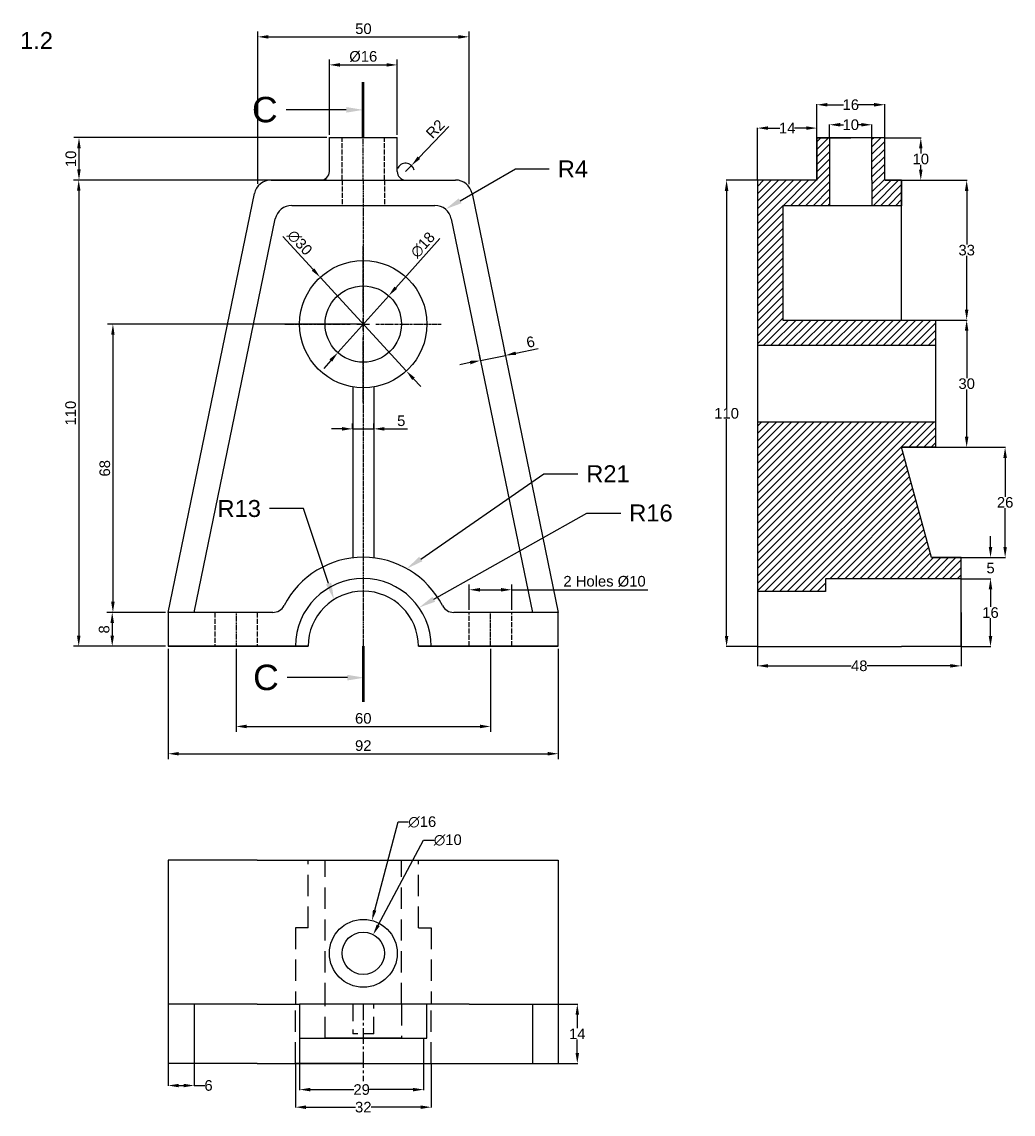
# Model space of a CAD drawing. Header units: inches. Extents: x 40 to 1931, y 42 to 598.
# Drawn here: x 1697.4 to 1931.2, y 41.5 to 299.2 of the extents above; entities that cross this region are included whole.
import ezdxf
from ezdxf import colors
from ezdxf.entities.mleader import LeaderData, LeaderLine
from ezdxf.math import Vec2, Vec3

# ---------------------------------------------------------------- set-up
doc = ezdxf.new("R2010")
doc.units = ezdxf.units.IN
doc.header["$MEASUREMENT"] = 0
for name, pattern in [('ACAD_ISO02W100', [15, 12, -3]), ('CENTER', [2, 1.25, -0.25, 0.25, -0.25]), ('CENTER2', [1.125, 0.75, -0.125, 0.125, -0.125]), ('HIDDENX2', [0.75, 0.5, -0.25])]:
    doc.linetypes.add(name, pattern=pattern)
doc.styles.get("Standard").update_dxf_attribs({"font": 'arial.ttf'})
doc.dimstyles.new('AM_ANSI', dxfattribs={"dimtxt": 2.5, "dimasz": 2.5, "dimexe": 0.1, "dimexo": 0.05, "dimgap": 0.06, "dimtad": 0, "dimtih": 1, "dimtoh": 1, "dimdec": 0, "dimzin": 7, "dimdsep": 46, "dimtxsty": 'Standard', "dimcen": 0, "dimclrd": 3, "dimclre": 3, "dimclrt": 3, "dimadec": 0, "dimazin": 2, "dimtp": 0.1, "dimtm": 0.1, "dimtfac": 0.71, "dimtdec": 0, "dimtofl": 0, "dimtmove": 0, "dimatfit": 3, "dimfxl": 1, "dimtolj": 1, "dimtzin": 7, "dimlwd": -1, "dimlwe": -1, "dimarcsym": 1})
doc.dimstyles.new('AM_ANSI$3', dxfattribs={"dimtxt": 2.5, "dimasz": 2.5, "dimexe": 0.1, "dimexo": 0.05, "dimgap": 0.06, "dimtad": 0, "dimtih": 1, "dimtoh": 1, "dimdec": 0, "dimzin": 7, "dimdsep": 46, "dimtxsty": 'Standard', "dimcen": 0, "dimclrd": 3, "dimclre": 3, "dimclrt": 3, "dimadec": 0, "dimazin": 2, "dimtp": 0.1, "dimtm": 0.1, "dimtfac": 0.71, "dimtdec": 0, "dimtofl": 0, "dimtmove": 0, "dimatfit": 0, "dimfxl": 1, "dimtolj": 1, "dimtzin": 7, "dimlwd": -1, "dimlwe": -1, "dimarcsym": 1})
doc.dimstyles.new('ISO-25', dxfattribs={"dimtxt": 2.5, "dimasz": 2.5, "dimexe": 1.25, "dimexo": 0.625, "dimtad": 1, "dimtxsty": 'Standard', "dimcen": 2.5, "dimadec": 0, "dimazin": 0, "dimtfac": 1, "dimtmove": 0, "dimatfit": 3, "dimfxl": 1, "dimarcsym": 0})

# ---------------------------------------------------------------- blocks, each defined once
blk = doc.blocks.new('*D82')
at = {"color": 3, "linetype": 'ByBlock', "transparency": 16777216}
for p, q in [((1887.92, 271.87), (1887.92, 275.01)), ((1890.42, 274.91), (1891.19, 274.91)), ((1895.42, 274.91), (1894.65, 274.91)), ((1897.92, 271.87), (1897.92, 275.01))]:
    blk.add_line(p, q, dxfattribs=at)
at = {"color": 3, "transparency": 16777216}
for points in [[(1890.42, 275.33), (1890.42, 274.5), (1887.92, 274.91)], [(1895.42, 275.33), (1895.42, 274.5), (1897.92, 274.91)]]:
    blk.add_solid(points, dxfattribs=at)
at = {"layer": 'Defpoints', "color": 0, "transparency": 16777216}
for p in [(1897.92, 274.91), (1887.92, 271.82), (1897.92, 271.82)]:
    blk.add_point(p, dxfattribs=at)
at = {"color": 3, "transparency": 16777216, "insert": (1892.92, 274.91), "char_height": 2.5, "attachment_point": 5}
blk.add_mtext('\\A1;10', dxfattribs=at)
blk = doc.blocks.new('*D83')
at = {"color": 3, "linetype": 'ByBlock', "transparency": 16777216}
for p, q in [((1884.92, 271.87), (1884.92, 279.73)), ((1887.42, 279.63), (1891.19, 279.63)), ((1898.42, 279.63), (1894.65, 279.63)), ((1900.92, 271.87), (1900.92, 279.73))]:
    blk.add_line(p, q, dxfattribs=at)
at = {"color": 3, "transparency": 16777216}
for points in [[(1887.42, 280.05), (1887.42, 279.21), (1884.92, 279.63)], [(1898.42, 280.05), (1898.42, 279.21), (1900.92, 279.63)]]:
    blk.add_solid(points, dxfattribs=at)
at = {"layer": 'Defpoints', "color": 0, "transparency": 16777216}
for p in [(1900.92, 279.63), (1884.92, 271.82), (1900.92, 271.82)]:
    blk.add_point(p, dxfattribs=at)
at = {"color": 3, "transparency": 16777216, "insert": (1892.92, 279.63), "char_height": 2.5, "attachment_point": 5}
blk.add_mtext('\\A1;16', dxfattribs=at)
blk = doc.blocks.new('*D84')
at = {"color": 3, "linetype": 'ByBlock', "transparency": 16777216}
for p, q in [((1870.92, 261.87), (1870.92, 274.22)), ((1873.42, 274.12), (1876.19, 274.12)), ((1882.42, 274.12), (1879.65, 274.12)), ((1884.92, 261.87), (1884.92, 274.22))]:
    blk.add_line(p, q, dxfattribs=at)
at = {"color": 3, "transparency": 16777216}
for points in [[(1873.42, 274.54), (1873.42, 273.71), (1870.92, 274.12)], [(1882.42, 274.54), (1882.42, 273.71), (1884.92, 274.12)]]:
    blk.add_solid(points, dxfattribs=at)
at = {"layer": 'Defpoints', "color": 0, "transparency": 16777216}
for p in [(1884.92, 274.12), (1870.92, 261.82), (1884.92, 261.82)]:
    blk.add_point(p, dxfattribs=at)
at = {"color": 3, "transparency": 16777216, "insert": (1877.92, 274.12), "char_height": 2.5, "attachment_point": 5}
blk.add_mtext('\\A1;14', dxfattribs=at)
blk = doc.blocks.new('*D85')
at = {"color": 3, "linetype": 'ByBlock', "transparency": 16777216}
for p, q in [((1900.97, 271.82), (1909.53, 271.82)), ((1909.43, 269.32), (1909.43, 268.15)), ((1909.43, 264.32), (1909.43, 265.48)), ((1900.97, 261.82), (1909.53, 261.82))]:
    blk.add_line(p, q, dxfattribs=at)
at = {"color": 3, "transparency": 16777216}
for points in [[(1909.01, 269.32), (1909.84, 269.32), (1909.43, 271.82)], [(1909.01, 264.32), (1909.84, 264.32), (1909.43, 261.82)]]:
    blk.add_solid(points, dxfattribs=at)
at = {"layer": 'Defpoints', "color": 0, "transparency": 16777216}
for p in [(1900.92, 271.82), (1900.92, 261.82), (1909.43, 261.82)]:
    blk.add_point(p, dxfattribs=at)
at = {"color": 3, "transparency": 16777216, "insert": (1909.43, 266.82), "char_height": 2.5, "attachment_point": 5}
blk.add_mtext('\\A1;10', dxfattribs=at)
blk = doc.blocks.new('*D86')
at = {"color": 3, "linetype": 'ByBlock', "transparency": 16777216}
for p, q in [((1870.87, 261.82), (1863.53, 261.82)), ((1863.63, 259.32), (1863.63, 208.15)), ((1863.63, 154.32), (1863.63, 205.48)), ((1870.87, 151.82), (1863.53, 151.82))]:
    blk.add_line(p, q, dxfattribs=at)
at = {"color": 3, "transparency": 16777216}
for points in [[(1863.21, 259.32), (1864.05, 259.32), (1863.63, 261.82)], [(1863.21, 154.32), (1864.05, 154.32), (1863.63, 151.82)]]:
    blk.add_solid(points, dxfattribs=at)
at = {"layer": 'Defpoints', "color": 0, "transparency": 16777216}
for p in [(1870.92, 261.82), (1863.63, 151.82), (1870.92, 151.82)]:
    blk.add_point(p, dxfattribs=at)
at = {"color": 3, "transparency": 16777216, "insert": (1863.63, 206.82), "char_height": 2.5, "attachment_point": 5}
blk.add_mtext('\\A1;110', dxfattribs=at)
blk = doc.blocks.new('*D87')
at = {"color": 3, "linetype": 'ByBlock', "transparency": 16777216}
for p, q in [((1904.97, 261.82), (1920.35, 261.82)), ((1920.25, 259.32), (1920.25, 246.65)), ((1920.25, 231.32), (1920.25, 243.98)), ((1904.97, 228.82), (1920.35, 228.82))]:
    blk.add_line(p, q, dxfattribs=at)
at = {"color": 3, "transparency": 16777216}
for points in [[(1919.83, 259.32), (1920.66, 259.32), (1920.25, 261.82)], [(1919.83, 231.32), (1920.66, 231.32), (1920.25, 228.82)]]:
    blk.add_solid(points, dxfattribs=at)
at = {"layer": 'Defpoints', "color": 0, "transparency": 16777216}
for p in [(1904.92, 261.82), (1904.92, 228.82), (1920.25, 228.82)]:
    blk.add_point(p, dxfattribs=at)
at = {"color": 3, "transparency": 16777216, "insert": (1920.25, 245.32), "char_height": 2.5, "attachment_point": 5}
blk.add_mtext('\\A1;33', dxfattribs=at)
blk = doc.blocks.new('*D88')
at = {"color": 3, "linetype": 'ByBlock', "transparency": 16777216}
for p, q in [((1912.97, 228.82), (1920.35, 228.82)), ((1920.25, 226.32), (1920.25, 215.15)), ((1920.25, 201.32), (1920.25, 212.48)), ((1912.97, 198.82), (1920.35, 198.82))]:
    blk.add_line(p, q, dxfattribs=at)
at = {"color": 3, "transparency": 16777216}
for points in [[(1919.83, 226.32), (1920.66, 226.32), (1920.25, 228.82)], [(1919.83, 201.32), (1920.66, 201.32), (1920.25, 198.82)]]:
    blk.add_solid(points, dxfattribs=at)
at = {"layer": 'Defpoints', "color": 0, "transparency": 16777216}
for p in [(1912.92, 228.82), (1912.92, 198.82), (1920.25, 198.82)]:
    blk.add_point(p, dxfattribs=at)
at = {"color": 3, "transparency": 16777216, "insert": (1920.25, 213.82), "char_height": 2.5, "attachment_point": 5}
blk.add_mtext('\\A1;30', dxfattribs=at)
blk = doc.blocks.new('*D89')
at = {"color": 3, "linetype": 'ByBlock', "transparency": 16777216}
for p, q in [((1904.97, 198.82), (1929.42, 198.82)), ((1929.32, 196.32), (1929.32, 187.15)), ((1929.32, 175.32), (1929.32, 184.48)), ((1911.97, 172.82), (1929.42, 172.82))]:
    blk.add_line(p, q, dxfattribs=at)
at = {"color": 3, "transparency": 16777216}
for points in [[(1928.9, 196.32), (1929.73, 196.32), (1929.32, 198.82)], [(1928.9, 175.32), (1929.73, 175.32), (1929.32, 172.82)]]:
    blk.add_solid(points, dxfattribs=at)
at = {"layer": 'Defpoints', "color": 0, "transparency": 16777216}
for p in [(1904.92, 198.82), (1911.92, 172.82), (1929.32, 172.82)]:
    blk.add_point(p, dxfattribs=at)
at = {"color": 3, "transparency": 16777216, "insert": (1929.32, 185.82), "char_height": 2.5, "attachment_point": 5}
blk.add_mtext('\\A1;26', dxfattribs=at)
blk = doc.blocks.new('*D90')
at = {"color": 3, "linetype": 'ByBlock', "transparency": 16777216}
for p, q in [((1870.92, 151.77), (1870.92, 147.16)), ((1918.92, 151.77), (1918.92, 147.16)), ((1873.42, 147.26), (1893.02, 147.26)), ((1916.42, 147.26), (1896.82, 147.26))]:
    blk.add_line(p, q, dxfattribs=at)
at = {"color": 3, "transparency": 16777216}
for points in [[(1873.42, 147.68), (1873.42, 146.85), (1870.92, 147.26)], [(1916.42, 147.68), (1916.42, 146.85), (1918.92, 147.26)]]:
    blk.add_solid(points, dxfattribs=at)
at = {"layer": 'Defpoints', "color": 0, "transparency": 16777216}
for p in [(1870.92, 151.82), (1918.92, 151.82), (1918.92, 147.26)]:
    blk.add_point(p, dxfattribs=at)
at = {"color": 3, "transparency": 16777216, "insert": (1894.92, 147.26), "char_height": 2.5, "attachment_point": 5}
blk.add_mtext('\\A1;48', dxfattribs=at)
blk = doc.blocks.new('*D91')
at = {"color": 3, "linetype": 'ByBlock', "transparency": 16777216}
for p, q in [((1925.88, 175.32), (1925.88, 177.82)), ((1918.97, 172.82), (1925.98, 172.82)), ((1918.97, 167.82), (1925.98, 167.82)), ((1925.88, 165.32), (1925.88, 162.82))]:
    blk.add_line(p, q, dxfattribs=at)
at = {"color": 3, "transparency": 16777216}
for points in [[(1925.46, 175.32), (1926.29, 175.32), (1925.88, 172.82)], [(1925.46, 165.32), (1926.29, 165.32), (1925.88, 167.82)]]:
    blk.add_solid(points, dxfattribs=at)
at = {"layer": 'Defpoints', "color": 0, "transparency": 16777216}
for p in [(1918.92, 172.82), (1918.92, 167.82), (1925.88, 167.82)]:
    blk.add_point(p, dxfattribs=at)
at = {"color": 3, "transparency": 16777216, "insert": (1925.88, 170.32), "char_height": 2.5, "attachment_point": 5}
blk.add_mtext('\\A1;5', dxfattribs=at)
blk = doc.blocks.new('*D92')
at = {"color": 3, "linetype": 'ByBlock', "transparency": 16777216}
for p, q in [((1918.97, 167.82), (1925.97, 167.82)), ((1925.87, 165.32), (1925.87, 161.15)), ((1925.87, 154.32), (1925.87, 158.48)), ((1918.97, 151.82), (1925.97, 151.82))]:
    blk.add_line(p, q, dxfattribs=at)
at = {"color": 3, "transparency": 16777216}
for points in [[(1925.45, 165.32), (1926.29, 165.32), (1925.87, 167.82)], [(1925.45, 154.32), (1926.29, 154.32), (1925.87, 151.82)]]:
    blk.add_solid(points, dxfattribs=at)
at = {"layer": 'Defpoints', "color": 0, "transparency": 16777216}
for p in [(1918.92, 167.82), (1918.92, 151.82), (1925.87, 151.82)]:
    blk.add_point(p, dxfattribs=at)
at = {"color": 3, "transparency": 16777216, "insert": (1925.87, 159.82), "char_height": 2.5, "attachment_point": 5}
blk.add_mtext('\\A1;16', dxfattribs=at)
blk = doc.blocks.new('*D95')
at = {"color": 3, "linetype": 'ByBlock', "transparency": 16777216}
for p, q in [((1731.95, 53.41), (1731.95, 48.16)), ((1738.08, 53.41), (1738.08, 48.16)), ((1734.45, 48.26), (1735.58, 48.26)), ((1738.08, 48.26), (1740.58, 48.26))]:
    blk.add_line(p, q, dxfattribs=at)
at = {"color": 3, "transparency": 16777216}
for points in [[(1734.45, 48.67), (1734.45, 47.84), (1731.95, 48.26)], [(1735.58, 48.67), (1735.58, 47.84), (1738.08, 48.26)]]:
    blk.add_solid(points, dxfattribs=at)
at = {"layer": 'Defpoints', "color": 0, "transparency": 16777216}
for p in [(1731.95, 53.46), (1738.08, 53.46), (1738.08, 48.26)]:
    blk.add_point(p, dxfattribs=at)
at = {"color": 3, "transparency": 16777216, "insert": (1741.46, 48.26), "char_height": 2.5, "attachment_point": 5}
blk.add_mtext('\\A1;6', dxfattribs=at)
blk = doc.blocks.new('*D97')
at = {"color": 3, "linetype": 'ByBlock', "transparency": 16777216}
for p, q in [((1824, 67.46), (1828.52, 67.46)), ((1828.42, 64.96), (1828.42, 61.77)), ((1828.42, 55.96), (1828.42, 59.14)), ((1824, 53.46), (1828.52, 53.46))]:
    blk.add_line(p, q, dxfattribs=at)
at = {"color": 3, "transparency": 16777216}
for points in [[(1828.01, 64.96), (1828.84, 64.96), (1828.42, 67.46)], [(1828.01, 55.96), (1828.84, 55.96), (1828.42, 53.46)]]:
    blk.add_solid(points, dxfattribs=at)
at = {"layer": 'Defpoints', "color": 0, "transparency": 16777216}
for p in [(1823.95, 67.46), (1823.95, 53.46), (1828.42, 53.46)]:
    blk.add_point(p, dxfattribs=at)
at = {"color": 3, "transparency": 16777216, "insert": (1828.42, 60.46), "char_height": 2.5, "attachment_point": 5}
blk.add_mtext('\\A1;14', dxfattribs=at)
blk = doc.blocks.new('*D98')
at = {"color": 3, "linetype": 'ByBlock', "transparency": 16777216}
for p, q in [((1761.95, 53.41), (1761.95, 43.05)), ((1793.95, 53.41), (1793.95, 43.05)), ((1764.45, 43.15), (1776.12, 43.15)), ((1791.45, 43.15), (1779.79, 43.15))]:
    blk.add_line(p, q, dxfattribs=at)
at = {"color": 3, "transparency": 16777216}
for points in [[(1764.45, 43.57), (1764.45, 42.73), (1761.95, 43.15)], [(1791.45, 43.57), (1791.45, 42.73), (1793.95, 43.15)]]:
    blk.add_solid(points, dxfattribs=at)
at = {"layer": 'Defpoints', "color": 0, "transparency": 16777216}
for p in [(1761.95, 53.46), (1793.95, 53.46), (1793.95, 43.15)]:
    blk.add_point(p, dxfattribs=at)
at = {"color": 3, "transparency": 16777216, "insert": (1777.95, 43.15), "char_height": 2.5, "attachment_point": 5}
blk.add_mtext('\\A1;32', dxfattribs=at)
blk = doc.blocks.new('*D99')
at = {"color": 3, "linetype": 'ByBlock', "transparency": 16777216}
for p, q in [((1762.95, 59.41), (1762.95, 47.2)), ((1792.18, 59.41), (1792.18, 47.2)), ((1765.45, 47.3), (1775.69, 47.3)), ((1789.68, 47.3), (1779.44, 47.3))]:
    blk.add_line(p, q, dxfattribs=at)
at = {"color": 3, "transparency": 16777216}
for points in [[(1765.45, 47.71), (1765.45, 46.88), (1762.95, 47.3)], [(1789.68, 47.71), (1789.68, 46.88), (1792.18, 47.3)]]:
    blk.add_solid(points, dxfattribs=at)
at = {"layer": 'Defpoints', "color": 0, "transparency": 16777216}
for p in [(1762.95, 59.46), (1792.18, 59.46), (1792.18, 47.3)]:
    blk.add_point(p, dxfattribs=at)
at = {"color": 3, "transparency": 16777216, "insert": (1777.57, 47.3), "char_height": 2.5, "attachment_point": 5}
blk.add_mtext('\\A1;29', dxfattribs=at)
blk = doc.blocks.new('*U197')
at = {"color": 0, "linetype": 'CENTER2', "transparency": 16777216}
for p, q in [((0, 3), (0, 18.5)), ((-18.5, 0), (-3, 0)), ((3, 0), (18.5, 0)), ((0, -18.5), (0, -3))]:
    blk.add_line(p, q, dxfattribs=at)
at = {"color": 0, "linetype": 'Continuous', "transparency": 16777216}
for p, q in [((-1.5, 0), (1.5, 0)), ((0, -1.5), (0, 1.5))]:
    blk.add_line(p, q, dxfattribs=at)
blk = doc.blocks.new('*D204')
at = {"color": 0, "lineweight": -2, "transparency": 16777216}
for p, q in [((1731.95, 151.25), (1731.95, 125.28)), ((1823.95, 151.25), (1823.95, 125.28)), ((1734.45, 126.53), (1821.45, 126.53))]:
    blk.add_line(p, q, dxfattribs=at)
at = {"color": 0, "transparency": 16777216}
for points in [[(1734.45, 126.95), (1734.45, 126.12), (1731.95, 126.53)], [(1821.45, 126.95), (1821.45, 126.12), (1823.95, 126.53)]]:
    blk.add_solid(points, dxfattribs=at)
at = {"layer": 'Defpoints', "color": 0, "transparency": 16777216}
for p in [(1731.95, 151.87), (1823.95, 151.87), (1823.95, 126.53)]:
    blk.add_point(p, dxfattribs=at)
at = {"color": 0, "transparency": 16777216, "insert": (1777.95, 128.44), "char_height": 2.5, "attachment_point": 5}
blk.add_mtext('92', dxfattribs=at)
blk = doc.blocks.new('*D205')
at = {"color": 0, "lineweight": -2, "transparency": 16777216}
for p, q in [((1747.95, 151.25), (1747.95, 131.72)), ((1807.95, 151.25), (1807.95, 131.72)), ((1750.45, 132.97), (1805.45, 132.97))]:
    blk.add_line(p, q, dxfattribs=at)
at = {"color": 0, "transparency": 16777216}
for points in [[(1750.45, 133.39), (1750.45, 132.55), (1747.95, 132.97)], [(1805.45, 133.39), (1805.45, 132.55), (1807.95, 132.97)]]:
    blk.add_solid(points, dxfattribs=at)
at = {"layer": 'Defpoints', "color": 0, "transparency": 16777216}
for p in [(1747.95, 151.87), (1807.95, 151.87), (1807.95, 132.97)]:
    blk.add_point(p, dxfattribs=at)
at = {"color": 0, "transparency": 16777216, "insert": (1777.95, 134.87), "char_height": 2.5, "attachment_point": 5}
blk.add_mtext('60', dxfattribs=at)
blk = doc.blocks.new('*D206')
at = {"color": 0, "lineweight": -2, "transparency": 16777216}
for p, q in [((1769.33, 271.87), (1709.66, 271.87)), ((1710.91, 269.37), (1710.91, 264.37)), ((1769.33, 261.87), (1709.66, 261.87))]:
    blk.add_line(p, q, dxfattribs=at)
at = {"color": 0, "transparency": 16777216}
for points in [[(1710.49, 269.37), (1711.32, 269.37), (1710.91, 271.87)], [(1710.49, 264.37), (1711.32, 264.37), (1710.91, 261.87)]]:
    blk.add_solid(points, dxfattribs=at)
at = {"layer": 'Defpoints', "color": 0, "transparency": 16777216}
for p in [(1769.95, 271.87), (1710.91, 261.87), (1769.95, 261.87)]:
    blk.add_point(p, dxfattribs=at)
at = {"color": 0, "transparency": 16777216, "insert": (1709, 266.87), "char_height": 2.5, "attachment_point": 5, "rotation": 90}
blk.add_mtext('10', dxfattribs=at)
blk = doc.blocks.new('*D207')
at = {"color": 0, "lineweight": -2, "transparency": 16777216}
for p, q in [((1755.59, 261.87), (1709.6, 261.87)), ((1710.85, 259.37), (1710.85, 154.37)), ((1731.33, 151.87), (1709.6, 151.87))]:
    blk.add_line(p, q, dxfattribs=at)
at = {"color": 0, "transparency": 16777216}
for points in [[(1710.44, 259.37), (1711.27, 259.37), (1710.85, 261.87)], [(1710.44, 154.37), (1711.27, 154.37), (1710.85, 151.87)]]:
    blk.add_solid(points, dxfattribs=at)
at = {"layer": 'Defpoints', "color": 0, "transparency": 16777216}
for p in [(1756.21, 261.87), (1710.85, 151.87), (1731.95, 151.87)]:
    blk.add_point(p, dxfattribs=at)
at = {"color": 0, "transparency": 16777216, "insert": (1708.95, 206.87), "char_height": 2.5, "attachment_point": 5, "rotation": 90}
blk.add_mtext('110', dxfattribs=at)
blk = doc.blocks.new('*D208')
at = {"color": 0, "lineweight": -2, "transparency": 16777216}
for p, q in [((1777.33, 227.87), (1717.66, 227.87)), ((1718.91, 225.37), (1718.91, 162.37)), ((1731.33, 159.87), (1717.66, 159.87))]:
    blk.add_line(p, q, dxfattribs=at)
at = {"color": 0, "transparency": 16777216}
for points in [[(1718.49, 225.37), (1719.32, 225.37), (1718.91, 227.87)], [(1718.49, 162.37), (1719.32, 162.37), (1718.91, 159.87)]]:
    blk.add_solid(points, dxfattribs=at)
at = {"layer": 'Defpoints', "color": 0, "transparency": 16777216}
for p in [(1777.95, 227.87), (1718.91, 159.87), (1731.95, 159.87)]:
    blk.add_point(p, dxfattribs=at)
at = {"color": 0, "transparency": 16777216, "insert": (1717.01, 193.87), "char_height": 2.5, "attachment_point": 5, "rotation": 90}
blk.add_mtext('68', dxfattribs=at)
blk = doc.blocks.new('*D199')
at = {"color": 0, "lineweight": -2, "transparency": 16777216}
for p, q in [((1731.33, 159.87), (1717.5, 159.87)), ((1718.75, 157.37), (1718.75, 154.37)), ((1731.33, 151.87), (1717.5, 151.87))]:
    blk.add_line(p, q, dxfattribs=at)
at = {"color": 0, "transparency": 16777216}
for points in [[(1718.33, 157.37), (1719.17, 157.37), (1718.75, 159.87)], [(1718.33, 154.37), (1719.17, 154.37), (1718.75, 151.87)]]:
    blk.add_solid(points, dxfattribs=at)
at = {"layer": 'Defpoints', "color": 0, "transparency": 16777216}
for p in [(1731.95, 159.87), (1718.75, 151.87), (1731.95, 151.87)]:
    blk.add_point(p, dxfattribs=at)
at = {"color": 0, "transparency": 16777216, "insert": (1716.85, 155.87), "char_height": 2.5, "attachment_point": 5, "rotation": 90}
blk.add_mtext('8', dxfattribs=at)
blk = doc.blocks.new('*D209')
at = {"color": 0, "lineweight": -2, "transparency": 16777216}
for p, q in [((1758.97, 248.53), (1766.11, 240.76)), ((1788.1, 216.83), (1767.8, 238.92)), ((1789.79, 214.99), (1791.49, 213.15))]:
    blk.add_line(p, q, dxfattribs=at)
at = {"color": 0, "transparency": 16777216}
for points in [[(1766.42, 241.04), (1765.8, 240.48), (1767.8, 238.92)], [(1790.1, 215.27), (1789.49, 214.71), (1788.1, 216.83)]]:
    blk.add_solid(points, dxfattribs=at)
at = {"layer": 'Defpoints', "color": 0, "transparency": 16777216}
for p in [(1767.8, 238.92), (1788.1, 216.83)]:
    blk.add_point(p, dxfattribs=at)
at = {"color": 0, "transparency": 16777216, "insert": (1762.97, 247.09), "char_height": 2.5, "attachment_point": 5, "rotation": 312.5849}
blk.add_mtext('∅30', dxfattribs=at)
blk = doc.blocks.new('*D210')
at = {"color": 0, "lineweight": -2, "transparency": 16777216}
for p, q in [((1795.99, 248.07), (1785.61, 236.45)), ((1771.96, 221.16), (1783.95, 234.59)), ((1770.29, 219.3), (1768.63, 217.43))]:
    blk.add_line(p, q, dxfattribs=at)
at = {"color": 0, "transparency": 16777216}
for points in [[(1785.3, 236.73), (1785.92, 236.17), (1783.95, 234.59)], [(1769.98, 219.58), (1770.6, 219.02), (1771.96, 221.16)]]:
    blk.add_solid(points, dxfattribs=at)
at = {"layer": 'Defpoints', "color": 0, "transparency": 16777216}
for p in [(1783.95, 234.59), (1771.96, 221.16)]:
    blk.add_point(p, dxfattribs=at)
at = {"color": 0, "transparency": 16777216, "insert": (1792, 246.56), "char_height": 2.5, "attachment_point": 5, "rotation": 48.2255}
blk.add_mtext('∅18', dxfattribs=at)
blk = doc.blocks.new('*D200')
at = {"color": 0, "lineweight": -2, "transparency": 16777216}
for p, q in [((1753.08, 260.99), (1753.08, 296.9)), ((1802.9, 260.89), (1802.9, 296.9)), ((1755.58, 295.65), (1800.4, 295.65))]:
    blk.add_line(p, q, dxfattribs=at)
at = {"color": 0, "transparency": 16777216}
for points in [[(1755.58, 296.06), (1755.58, 295.23), (1753.08, 295.65)], [(1800.4, 296.06), (1800.4, 295.23), (1802.9, 295.65)]]:
    blk.add_solid(points, dxfattribs=at)
at = {"layer": 'Defpoints', "color": 0, "transparency": 16777216}
for p in [(1802.9, 295.65), (1753.08, 260.36), (1802.9, 260.26)]:
    blk.add_point(p, dxfattribs=at)
at = {"color": 0, "transparency": 16777216, "insert": (1777.99, 297.55), "char_height": 2.5, "attachment_point": 5}
blk.add_mtext('50', dxfattribs=at)
blk = doc.blocks.new('*D211')
at = {"color": 0, "lineweight": -2, "transparency": 16777216}
for p, q in [((1769.95, 272.5), (1769.95, 290.28)), ((1772.45, 289.03), (1783.45, 289.03)), ((1785.95, 272.5), (1785.95, 290.28))]:
    blk.add_line(p, q, dxfattribs=at)
at = {"color": 0, "transparency": 16777216}
for points in [[(1772.45, 289.45), (1772.45, 288.62), (1769.95, 289.03)], [(1783.45, 289.45), (1783.45, 288.62), (1785.95, 289.03)]]:
    blk.add_solid(points, dxfattribs=at)
at = {"layer": 'Defpoints', "color": 0, "transparency": 16777216}
for p in [(1785.95, 289.03), (1769.95, 271.87), (1785.95, 271.87)]:
    blk.add_point(p, dxfattribs=at)
at = {"color": 0, "transparency": 16777216, "insert": (1777.95, 291), "char_height": 2.5, "attachment_point": 5}
blk.add_mtext('%%C16', dxfattribs=at)
blk = doc.blocks.new('*D212')
at = {"color": 0, "lineweight": -2, "transparency": 16777216}
for p, q in [((1798.1, 274.53), (1791.06, 267.13)), ((1787.95, 263.87), (1789.33, 265.32))]:
    blk.add_line(p, q, dxfattribs=at)
blk.add_arc((1787.95, 263.87), 2, 10.5657, 162.0951, dxfattribs=at)
at = {"color": 0, "transparency": 16777216}
blk.add_solid([(1790.76, 267.42), (1791.36, 266.84), (1789.33, 265.32)], dxfattribs=at)
at = {"layer": 'Defpoints', "color": 0, "transparency": 16777216}
for p in [(1787.95, 263.87), (1789.33, 265.32)]:
    blk.add_point(p, dxfattribs=at)
at = {"color": 0, "transparency": 16777216, "insert": (1794.93, 273.92), "char_height": 2.5, "attachment_point": 5, "rotation": 46.3756}
blk.add_mtext('R2', dxfattribs=at)
blk = doc.blocks.new('*D201')
at = {"color": 0, "lineweight": -2, "transparency": 16777216}
for p, q in [((1811.46, 220.57), (1811.22, 221.74)), ((1813.92, 221.02), (1819.21, 222.11)), ((1805.58, 219.36), (1805.34, 220.53)), ((1805.59, 219.3), (1811.47, 220.51)), ((1803.14, 218.8), (1800.69, 218.29))]:
    blk.add_line(p, q, dxfattribs=at)
at = {"color": 0, "transparency": 16777216}
for points in [[(1803.06, 219.21), (1803.23, 218.39), (1805.59, 219.3)], [(1813.83, 221.42), (1814, 220.61), (1811.47, 220.51)]]:
    blk.add_solid(points, dxfattribs=at)
at = {"layer": 'Defpoints', "color": 0, "transparency": 16777216}
for p in [(1811.47, 220.51), (1811.58, 219.96), (1805.71, 218.75)]:
    blk.add_point(p, dxfattribs=at)
at = {"color": 0, "transparency": 16777216, "insert": (1817.4, 223.67), "char_height": 2.5, "attachment_point": 5, "rotation": 11.6336}
blk.add_mtext('6', dxfattribs=at)
blk = doc.blocks.new('*D202')
at = {"color": 0, "lineweight": -2, "transparency": 16777216}
for p, q in [((1775.45, 203.09), (1775.45, 204.42)), ((1780.45, 203.09), (1780.45, 204.42)), ((1772.95, 203.17), (1770.45, 203.17)), ((1775.45, 203.17), (1780.45, 203.17)), ((1782.95, 203.17), (1788.36, 203.17))]:
    blk.add_line(p, q, dxfattribs=at)
at = {"color": 0, "transparency": 16777216}
for points in [[(1772.95, 203.59), (1772.95, 202.76), (1775.45, 203.17)], [(1782.95, 203.59), (1782.95, 202.76), (1780.45, 203.17)]]:
    blk.add_solid(points, dxfattribs=at)
at = {"layer": 'Defpoints', "color": 0, "transparency": 16777216}
for p in [(1775.45, 202.46), (1780.45, 203.17), (1780.45, 202.46)]:
    blk.add_point(p, dxfattribs=at)
at = {"color": 0, "transparency": 16777216, "insert": (1786.91, 205.07), "char_height": 2.5, "attachment_point": 5}
blk.add_mtext('5', dxfattribs=at)
blk = doc.blocks.new('*D203')
at = {"color": 0, "lineweight": -2, "transparency": 16777216}
for p, q in [((1802.95, 160.5), (1802.95, 166.46)), ((1805.45, 165.21), (1810.45, 165.21)), ((1812.95, 160.5), (1812.95, 166.46)), ((1812.95, 165.21), (1845.04, 165.21))]:
    blk.add_line(p, q, dxfattribs=at)
at = {"color": 0, "transparency": 16777216}
for points in [[(1805.45, 165.63), (1805.45, 164.79), (1802.95, 165.21)], [(1810.45, 165.63), (1810.45, 164.79), (1812.95, 165.21)]]:
    blk.add_solid(points, dxfattribs=at)
at = {"layer": 'Defpoints', "color": 0, "transparency": 16777216}
for p in [(1812.95, 165.21), (1802.95, 159.87), (1812.95, 159.87)]:
    blk.add_point(p, dxfattribs=at)
at = {"color": 0, "transparency": 16777216, "insert": (1834.85, 167.18), "char_height": 2.5, "attachment_point": 5}
blk.add_mtext('2 Holes %%C10', dxfattribs=at)
blk = doc.blocks.new('*D221')
at = {"color": 3, "linetype": 'ByBlock', "transparency": 16777216}
for p, q in [((1780.64, 89.61), (1786.15, 110.43)), ((1786.15, 110.43), (1788.65, 110.43))]:
    blk.add_line(p, q, dxfattribs=at)
at = {"color": 3, "transparency": 16777216}
blk.add_solid([(1780.23, 89.71), (1781.04, 89.5), (1780, 87.19)], dxfattribs=at)
at = {"layer": 'Defpoints', "color": 0, "transparency": 16777216}
for p in [(1780, 87.19), (1775.91, 71.72)]:
    blk.add_point(p, dxfattribs=at)
at = {"color": 3, "transparency": 16777216, "insert": (1791.86, 110.43), "char_height": 2.5, "attachment_point": 5}
blk.add_mtext('\\A1;∅16', dxfattribs=at)
blk = doc.blocks.new('*D222')
at = {"color": 3, "linetype": 'ByBlock', "transparency": 16777216}
for p, q in [((1781.48, 86.08), (1792.17, 106.17)), ((1792.17, 106.17), (1794.67, 106.17))]:
    blk.add_line(p, q, dxfattribs=at)
at = {"color": 3, "transparency": 16777216}
blk.add_solid([(1781.11, 86.27), (1781.84, 85.88), (1780.3, 83.87)], dxfattribs=at)
at = {"layer": 'Defpoints', "color": 0, "transparency": 16777216}
for p in [(1780.3, 83.87), (1775.6, 75.04)]:
    blk.add_point(p, dxfattribs=at)
at = {"color": 3, "transparency": 16777216, "insert": (1797.88, 106.17), "char_height": 2.5, "attachment_point": 5}
blk.add_mtext('\\A1;∅10', dxfattribs=at)

msp = doc.modelspace()

# ---------------------------------------------------------------- hatches: boundary and pattern name
h = msp.add_hatch()
h.set_pattern_fill('ANSI31', color=3, scale=10)
h.set_pattern_definition([(45, (1318.8542, 0), (-0.8838835, 0.8838835), [])])
h.paths.add_polyline_path([(1904.9188, 198.81709), (1912.9188, 198.81709), (1912.9188, 204.81709), (1870.9188, 204.81709), (1870.9188, 164.81709), (1886.9188, 164.81709), (1886.9188, 167.81709), (1918.9188, 167.81709), (1918.9188, 172.81709), (1911.9188, 172.81709)])
h.paths.add_polyline_path([(1876.9188, 255.81709), (1887.9188, 255.81709), (1887.9188, 261.81709), (1887.9188, 271.81709), (1884.9188, 271.81709), (1884.9188, 261.81709), (1870.9188, 261.81709), (1870.9188, 222.81709), (1912.9188, 222.81709), (1912.9188, 228.81709), (1876.9188, 228.81709)])
h.paths.add_polyline_path([(1904.9188, 261.81709), (1900.9188, 261.81709), (1900.9188, 271.81709), (1897.9188, 271.81709), (1897.9188, 261.81709), (1897.9188, 255.81709), (1904.9188, 255.81709)], flags=17)

# ---------------------------------------------------------------- linework, layer by layer
at = {"color": 1, "lineweight": 53}
for p, q in [((1777.95266, 271.8747), (1777.95266, 284.96676)), ((1777.95266, 151.8747), (1777.95266, 138.80931))]:
    msp.add_line(p, q, dxfattribs=at)
at = {"color": 4}
for p, q in [((1769.95266, 263.8747), (1769.95266, 271.8747)), ((1769.95266, 271.8747), (1785.95266, 271.8747)), ((1785.95266, 263.8747), (1785.95266, 271.8747)), ((1900.9188, 271.81709), (1884.9188, 271.81709)), ((1884.9188, 271.81709), (1884.9188, 261.81709)), ((1884.9188, 271.81709), (1892.9188, 271.81709)), ((1897.9188, 271.81709), (1887.9188, 271.81709)), ((1887.9188, 271.81709), (1887.9188, 261.81709)), ((1897.9188, 261.81709), (1897.9188, 271.81709)), ((1900.9188, 261.81709), (1900.9188, 271.81709)), ((1756.21303, 261.8747), (1767.95266, 261.8747)), ((1767.95266, 261.8747), (1787.95266, 261.8747)), ((1787.95266, 261.8747), (1799.6923, 261.8747)), ((1887.9188, 261.81709), (1887.9188, 255.81709)), ((1897.9188, 261.81709), (1897.9188, 255.81709)), ((1904.9188, 261.81709), (1900.9188, 261.81709)), ((1904.9188, 261.81709), (1904.9188, 255.81709)), ((1731.95266, 159.8747), (1752.2952, 258.68131)), ((1803.61012, 258.68131), (1823.95266, 159.8747)), ((1761.10358, 255.8747), (1794.80175, 255.8747)), ((1904.9188, 255.81709), (1876.9188, 255.81709)), ((1876.9188, 255.81709), (1876.9188, 228.81709)), ((1738.0785, 159.8747), (1757.18575, 252.68131)), ((1798.71958, 252.68131), (1817.82682, 159.8747)), ((1876.9188, 228.81709), (1912.9188, 228.81709)), ((1912.9188, 228.81709), (1912.9188, 198.81709)), ((1912.9188, 222.81709), (1870.9188, 222.81709)), ((1870.9188, 222.81709), (1870.9188, 204.81709)), ((1775.45266, 213.0845), (1775.45266, 172.72536)), ((1780.45266, 213.0845), (1780.45266, 172.72536)), ((1870.9188, 204.81709), (1912.9188, 204.81709)), ((1912.9188, 198.81709), (1904.9188, 198.81709)), ((1911.9188, 172.81709), (1904.9188, 198.81709)), ((1918.9188, 172.81709), (1911.9188, 172.81709)), ((1918.9188, 151.81709), (1918.9188, 172.81709)), ((1918.9188, 167.81709), (1886.9188, 167.81709)), ((1886.9188, 167.81709), (1886.9188, 164.81709)), ((1918.9188, 151.81709), (1918.9188, 167.81709)), ((1886.9188, 164.81709), (1870.9188, 164.81709)), ((1756.62193, 159.8747), (1731.95266, 159.8747)), ((1731.95266, 159.8747), (1731.95266, 151.8747)), ((1823.95266, 159.8747), (1799.28339, 159.8747)), ((1823.95266, 151.8747), (1823.95266, 159.8747)), ((1764.95266, 151.8747), (1731.95266, 151.8747)), ((1731.95266, 151.8747), (1764.95266, 151.8747)), ((1823.95266, 151.8747), (1790.95266, 151.8747)), ((1790.95266, 151.8747), (1823.95266, 151.8747)), ((1918.9188, 151.81709), (1904.9188, 151.81709)), ((1731.95266, 101.4569), (1731.95266, 53.4569)), ((1752.95266, 101.4569), (1731.95266, 101.4569)), ((1752.95266, 101.4569), (1802.95266, 101.4569)), ((1802.95266, 101.4569), (1823.95266, 101.4569)), ((1823.95266, 101.4569), (1823.95266, 53.4569)), ((1752.95266, 67.4569), (1731.95266, 67.4569)), ((1738.0785, 67.4569), (1738.0785, 53.4569)), ((1752.95266, 67.4569), (1762.95266, 67.4569)), ((1762.95266, 67.4569), (1762.95266, 59.4569)), ((1768.95266, 67.4569), (1762.95266, 67.4569)), ((1777.95266, 67.4569), (1768.95266, 67.4569)), ((1780.45266, 67.4569), (1775.45266, 67.4569)), ((1775.45266, 67.4569), (1775.45266, 67.4569)), ((1802.95266, 67.4569), (1777.95266, 67.4569)), ((1792.95266, 59.4569), (1792.95266, 67.4569)), ((1802.95266, 67.4569), (1823.95266, 67.4569)), ((1817.82682, 67.4569), (1817.82682, 53.4569)), ((1762.95266, 59.4569), (1777.95266, 59.4569)), ((1786.95266, 59.4569), (1768.95266, 59.4569)), ((1777.95266, 59.4569), (1792.95266, 59.4569)), ((1752.95266, 53.4569), (1731.95266, 53.4569)), ((1752.95266, 53.4569), (1802.95266, 53.4569)), ((1764.95266, 53.4569), (1761.95266, 53.4569)), ((1777.95266, 53.4569), (1764.95266, 53.4569)), ((1777.95266, 53.4569), (1790.95266, 53.4569)), ((1790.95266, 53.4569), (1793.95266, 53.4569)), ((1802.95266, 53.4569), (1823.95266, 53.4569))]:
    msp.add_line(p, q, dxfattribs=at)
at = {"color": 4, "linetype": 'ACAD_ISO02W100', "ltscale": 0.1}
for p, q in [((1772.95266, 261.8747), (1772.95266, 271.8747)), ((1782.95266, 261.8747), (1782.95266, 271.8747)), ((1772.95266, 261.8747), (1772.95266, 255.8747)), ((1782.95266, 261.8747), (1782.95266, 255.8747)), ((1742.95266, 159.8747), (1742.95266, 151.8747)), ((1752.95266, 159.8747), (1752.95266, 151.8747)), ((1802.95266, 151.8747), (1802.95266, 159.8747)), ((1812.95266, 151.8747), (1812.95266, 159.8747))]:
    msp.add_line(p, q, dxfattribs=at)
at = {"color": 1, "linetype": 'CENTER', "ltscale": 0.1}
for p, q in [((1777.95266, 261.8747), (1777.95266, 271.8747)), ((1747.95266, 159.8747), (1747.95266, 151.8747)), ((1807.95266, 151.8747), (1807.95266, 159.8747))]:
    msp.add_line(p, q, dxfattribs=at)
at = {"color": 1, "linetype": 'CENTER', "ltscale": 0.25}
for p, q in [((1777.95266, 261.8747), (1777.95266, 242.8747)), ((1777.95266, 212.8747), (1777.95266, 151.8747))]:
    msp.add_line(p, q, dxfattribs=at)
at = {"color": 4, "linetype": 'CENTER', "ltscale": 0.25}
msp.add_line((1777.95266, 242.8747), (1777.95266, 212.8747), dxfattribs=at)
for p, q in [((1912.9188, 228.81709), (1912.9188, 222.81709)), ((1918.9188, 172.81709), (1911.9188, 172.81709)), ((1918.9188, 159.81709), (1918.9188, 151.81709))]:
    msp.add_line(p, q)
at = {"color": 4, "linetype": 'HIDDENX2', "ltscale": 10}
for p, q in [((1764.95266, 85.4569), (1764.95266, 101.4569)), ((1768.95266, 67.4569), (1768.95266, 101.4569)), ((1786.95266, 67.4569), (1786.95266, 101.4569)), ((1790.95266, 85.4569), (1790.95266, 101.4569)), ((1764.95266, 85.4569), (1761.95266, 85.4569)), ((1761.95266, 85.4569), (1761.95266, 67.4569)), ((1790.95266, 85.4569), (1793.95266, 85.4569)), ((1793.95266, 85.4569), (1793.95266, 67.4569)), ((1761.95266, 53.4569), (1761.95266, 67.4569)), ((1768.95266, 59.4569), (1768.95266, 67.4569)), ((1786.95266, 67.4569), (1786.95266, 59.4569)), ((1793.95266, 53.4569), (1793.95266, 67.4569))]:
    msp.add_line(p, q, dxfattribs=at)
at = {"color": 4, "linetype": 'HIDDENX2', "ltscale": 8}
for p, q in [((1775.45266, 67.4569), (1775.45266, 60.4569)), ((1780.45266, 60.4569), (1780.45266, 67.4569))]:
    msp.add_line(p, q, dxfattribs=at)
at = {"color": 4, "linetype": 'CENTER2', "ltscale": 5}
msp.add_line((1777.95266, 67.4569), (1777.95266, 49.31228), dxfattribs=at)
at = {"color": 4, "linetype": 'HIDDENX2', "ltscale": 5, "transparency": 33554687}
msp.add_line((1780.45266, 60.4569), (1775.45266, 60.4569), dxfattribs=at)
at = {"color": 4}
for points in [[(1884.9188, 261.81709), (1870.9188, 261.81709), (1870.9188, 151.81709), (1904.9188, 151.81709)], [(1904.9188, 228.81709), (1904.9188, 261.81709), (1900.9188, 261.81709)]]:
    msp.add_lwpolyline(points, dxfattribs=at)
for centre, radius in [((1777.95266, 227.8747), 15), ((1777.95266, 227.8747), 9), ((1777.95266, 79.4569), 8), ((1777.95266, 79.4569), 5)]:
    msp.add_circle(centre, radius, dxfattribs=at)
for centre, radius, start, end in [((1767.95266, 263.8747), 2, 270, 0), ((1787.95266, 263.8747), 2, 180, 270), ((1756.21303, 257.8747), 4, 90, 168.366366), ((1799.6923, 257.8747), 4, 11.633634, 90), ((1761.10358, 251.8747), 4, 90, 168.366366), ((1794.80175, 251.8747), 4, 11.633634, 90), ((1777.95266, 151.8747), 21, 27.2796127, 152.7203873), ((1777.95266, 151.8747), 16, 0, 180), ((1777.95266, 151.8747), 13, 0, 180), ((1756.62193, 162.8747), 3, 270, 332.7203873), ((1799.28339, 162.8747), 3, 207.2796127, 270)]:
    msp.add_arc(centre, radius, start, end, dxfattribs=at)

# ---------------------------------------------------------------- block references
at = {"color": 1, "linetype": 'CENTER2'}
msp.add_blockref('*U197', (1777.95266, 227.8747), dxfattribs=at)

# ---------------------------------------------------------------- texts
at = {"color": 4}
msp.add_text('1.2', height=4, dxfattribs=at).set_placement((1697.01161, 292.78692))

# ---------------------------------------------------------------- dimensions: what is measured, and where the dimension line sits
at = {"color": 3}
for base, p1, p2, text, picture, middle in [((1802.90056, 295.64615), (1753.08236, 260.36447), (1802.90056, 260.26365), '50', '*D200', (1777.99146, 297.54758)), ((1785.95266, 289.03191), (1769.95266, 271.8747), (1785.95266, 271.8747), '%%C<>', '*D211', (1777.95266, 291.00326))]:
    dim = msp.add_linear_dim(base=base, p1=p1, p2=p2, text=text, dimstyle='ISO-25', dxfattribs=at)
    dim.commit()
    dim.dimension.update_dxf_attribs({"geometry": picture, "text_midpoint": middle})
for base, p1, p2, picture, middle in [((1900.9188, 279.63088), (1884.9188, 271.81709), (1900.9188, 271.81709), '*D83', (1892.9188, 279.63088)), ((1884.9188, 274.12403), (1870.9188, 261.81709), (1884.9188, 261.81709), '*D84', (1877.9188, 274.12403)), ((1897.9188, 274.91289), (1887.9188, 271.81709), (1897.9188, 271.81709), '*D82', (1892.9188, 274.91289)), ((1918.9188, 147.26168), (1870.9188, 151.81709), (1918.9188, 151.81709), '*D90', (1894.9188, 147.26168)), ((1792.18397, 47.29781), (1762.95266, 59.4569), (1792.18397, 59.4569), '*D99', (1777.56832, 47.29781)), ((1738.0785, 48.25503), (1731.95266, 53.4569), (1738.0785, 53.4569), '*D95', (1741.46388, 48.25503)), ((1793.95266, 43.14986), (1761.95266, 53.4569), (1793.95266, 53.4569), '*D98', (1777.95266, 43.14986))]:
    dim = msp.add_linear_dim(base=base, p1=p1, p2=p2, dimstyle='AM_ANSI')
    dim.commit()
    dim.dimension.update_dxf_attribs({"geometry": picture, "text_midpoint": middle})
dim = msp.add_radius_dim(center=(1787.95266, 263.8747), mpoint=(1789.33252, 265.32246), dimstyle='ISO-25', dxfattribs=at)
dim.commit()
dim.dimension.update_dxf_attribs({"geometry": '*D212', "text_midpoint": (1796.29083, 272.62317), "dimtype": 164})
for base, p1, p2, picture, middle in [((1710.9058, 261.8747), (1769.95266, 271.8747), (1769.95266, 261.8747), '*D206', (1709.00437, 266.8747)), ((1710.85369, 151.8747), (1756.21303, 261.8747), (1731.95266, 151.8747), '*D207', (1708.95226, 206.8747)), ((1718.90654, 159.8747), (1777.95266, 227.8747), (1731.95266, 159.8747), '*D208', (1717.00511, 193.8747)), ((1718.74844, 151.8747), (1731.95266, 159.8747), (1731.95266, 151.8747), '*D199', (1716.84701, 155.8747))]:
    dim = msp.add_linear_dim(base=base, p1=p1, p2=p2, angle=90, dimstyle='ISO-25', dxfattribs=at)
    dim.commit()
    dim.dimension.update_dxf_attribs({"geometry": picture, "text_midpoint": middle})
for base, p1, p2, picture, middle in [((1909.42507, 261.81709), (1900.9188, 271.81709), (1900.9188, 261.81709), '*D85', (1909.42507, 266.81709)), ((1863.63149, 151.81709), (1870.9188, 261.81709), (1870.9188, 151.81709), '*D86', (1863.63149, 206.81709)), ((1920.24586, 228.81709), (1904.9188, 261.81709), (1904.9188, 228.81709), '*D87', (1920.24586, 245.31709)), ((1920.24586, 198.81709), (1912.9188, 228.81709), (1912.9188, 198.81709), '*D88', (1920.24586, 213.81709)), ((1929.31667, 172.81709), (1904.9188, 198.81709), (1911.9188, 172.81709), '*D89', (1929.31667, 185.81709)), ((1925.87528, 167.81709), (1918.9188, 172.81709), (1918.9188, 167.81709), '*D91', (1925.87528, 170.31709)), ((1925.87105, 151.81709), (1918.9188, 167.81709), (1918.9188, 151.81709), '*D92', (1925.87105, 159.81709)), ((1828.4231, 53.4569), (1823.95266, 67.4569), (1823.95266, 53.4569), '*D97', (1828.4231, 60.4569))]:
    dim = msp.add_linear_dim(base=base, p1=p1, p2=p2, angle=90, dimstyle='AM_ANSI')
    dim.commit()
    dim.dimension.update_dxf_attribs({"geometry": picture, "text_midpoint": middle})
for p1, p2, picture, middle in [((1788.1029, 216.83058), (1767.80242, 238.91883), '*D209', (1761.5176, 245.75713)), ((1771.95686, 221.16275), (1783.94846, 234.58666), '*D210', (1793.4742, 245.25018))]:
    dim = msp.add_diameter_dim_2p(p1=p1, p2=p2, dimstyle='ISO-25', dxfattribs=at)
    dim.commit()
    dim.dimension.update_dxf_attribs({"geometry": picture, "text_midpoint": middle, "dimtype": 163})
dim = msp.add_linear_dim(base=(1811.46855, 220.5118), p1=(1805.70556, 218.74939), p2=(1811.5823, 219.95931), angle=11.633634, dimstyle='ISO-25', dxfattribs=at)
dim.commit()
dim.dimension.update_dxf_attribs({"geometry": '*D201', "text_midpoint": (1817.78642, 221.81254), "dimtype": 161})
dim = msp.add_linear_dim(base=(1780.45266, 203.17379), p1=(1775.45266, 202.46413), p2=(1780.45266, 202.46413), dimstyle='ISO-25')
dim.commit()
dim.dimension.update_dxf_attribs({"geometry": '*D202', "text_midpoint": (1786.90645, 203.17379), "dimtype": 160})
dim = msp.add_linear_dim(base=(1812.95266, 165.21112), p1=(1802.95266, 159.8747), p2=(1812.95266, 159.8747), text='2 Holes %%C10', dimstyle='ISO-25', dxfattribs=at)
dim.commit()
dim.dimension.update_dxf_attribs({"geometry": '*D203', "text_midpoint": (1834.84665, 165.21112), "dimtype": 160})
for base, p1, p2, picture, middle in [((1823.95266, 126.53376), (1731.95266, 151.8747), (1823.95266, 151.8747), '*D204', (1777.95266, 126.53376)), ((1807.95266, 132.9704), (1747.95266, 151.8747), (1807.95266, 151.8747), '*D205', (1777.95266, 132.9704))]:
    dim = msp.add_linear_dim(base=base, p1=p1, p2=p2, dimstyle='ISO-25', dxfattribs=at)
    dim.commit()
    dim.dimension.update_dxf_attribs({"geometry": picture, "text_midpoint": middle, "dimtype": 160})
at = {"color": 1}
for p1, p2, picture, middle in [((1775.90704, 71.72286), (1779.99828, 87.19094), '*D221', (1791.8553, 110.43256)), ((1775.60345, 75.04315), (1780.30187, 83.87065), '*D222', (1797.87701, 106.17005))]:
    dim = msp.add_diameter_dim_2p(p1=p1, p2=p2, dimstyle='AM_ANSI$3', dxfattribs=at)
    dim.commit()
    dim.dimension.update_dxf_attribs({"geometry": picture, "text_midpoint": middle, "dimtype": 163})

# ---------------------------------------------------------------- leaders
at = {"color": 6}
ml = msp.add_multileader_mtext('Standard', dxfattribs=at)
ml.set_content('C', color=6)
ml.set_leader_properties()
ml.build(insert=Vec2(0, 0))
ctx = ml.context
ctx.base_point, ctx.char_height, ctx.plane_origin = Vec3(1750.45677, 278.43956), 6, Vec3(1777.95266, 278.42073)
ctx.text_align_type = 2
notes = []
notes.append((ctx, [(0, (1, 1, 0), (1767.761, 278.43956), (-1, 0), 8, [(0, [(1777.95266, 278.42073)], 0, [])])]))
ctx.mtext.insert, ctx.mtext.alignment, ctx.mtext.flow_direction = Vec3(1757.761, 281.49072), 3, 5
at = {"color": 3}
ml = msp.add_multileader_mtext('Standard', dxfattribs=at)
ml.set_content('R4', color=3)
ml.set_leader_properties()
ml.build(insert=Vec2(0, 0))
ctx = ml.context
ctx.base_point, ctx.plane_origin = Vec3(1821.81867, 264.50587), Vec3(1797.32895, 254.97522)
notes.append((ctx, [(0, (1, 1, 0), (1813.81867, 264.50587), (1, 0), 8, [(0, [(1797.32895, 254.97522)], 0, [])])]))
ctx.mtext.insert, ctx.mtext.flow_direction = Vec3(1823.81867, 266.50587), 5
ml = msp.add_multileader_mtext('Standard', dxfattribs=at)
ml.set_content('R21', color=3)
ml.set_leader_properties()
ml.build(insert=Vec2(0, 0))
ctx = ml.context
ctx.base_point, ctx.plane_origin = Vec3(1828.53275, 192.58341), Vec3(1788.22026, 170.19345)
notes.append((ctx, [(0, (1, 1, 0), (1820.53275, 192.58341), (1, 0), 8, [(0, [(1788.22026, 170.19345)], 0, [])])]))
ctx.mtext.insert, ctx.mtext.flow_direction = Vec3(1830.53275, 194.58341), 5
ml = msp.add_multileader_mtext('Standard', dxfattribs=at)
ml.set_content('R13', color=3)
ml.set_leader_properties()
ml.build(insert=Vec2(0, 0))
ctx = ml.context
ctx.base_point, ctx.plane_origin = Vec3(1742.26553, 184.35156), Vec3(1771.06124, 162.89778)
ctx.text_align_type = 2
notes.append((ctx, [(0, (1, 1, 0), (1763.82351, 184.35156), (-1, 0), 8, [(0, [(1771.06124, 162.89778)], 0, [])])]))
ctx.mtext.insert, ctx.mtext.alignment, ctx.mtext.flow_direction = Vec3(1753.82351, 186.38703), 3, 5
ml = msp.add_multileader_mtext('Standard', dxfattribs=at)
ml.set_content('R16', color=3)
ml.set_leader_properties()
ml.build(insert=Vec2(0, 0))
ctx = ml.context
ctx.base_point, ctx.plane_origin = Vec3(1838.66704, 183.30307), Vec3(1791.09499, 161.00044)
notes.append((ctx, [(0, (1, 1, 0), (1830.66704, 183.30307), (1, 0), 8, [(0, [(1791.09499, 161.00044)], 0, [])])]))
ctx.mtext.insert, ctx.mtext.flow_direction = Vec3(1840.66704, 185.33718), 5
at = {"color": 6}
ml = msp.add_multileader_mtext('Standard', dxfattribs=at)
ml.set_content('C', color=6)
ml.set_leader_properties()
ml.build(insert=Vec2(0, 0))
ctx = ml.context
ctx.base_point, ctx.char_height, ctx.plane_origin = Vec3(1750.72323, 144.49132), 6, Vec3(1778.21911, 144.47249)
ctx.text_align_type = 2
notes.append((ctx, [(0, (1, 1, 0), (1768.02745, 144.49132), (-1, 0), 8, [(0, [(1778.21911, 144.47249)], 0, [])])]))
ctx.mtext.insert, ctx.mtext.alignment, ctx.mtext.flow_direction = Vec3(1758.02745, 147.54248), 3, 5
for ctx, leaders in notes:
    for number, flags, end, landing, length, lines in leaders:
        leader = LeaderData()
        leader.index, (leader.has_last_leader_line, leader.has_dogleg_vector, leader.attachment_direction) = number, flags
        leader.last_leader_point, leader.dogleg_vector, leader.dogleg_length = Vec3(end), Vec3(landing), length
        for number, points, colour, breaks in lines:
            line = LeaderLine()
            line.index, line.vertices, line.color, line.breaks = number, Vec3.list(points), colors.encode_raw_color(colour), breaks
            leader.lines.append(line)
        ctx.leaders.append(leader)

doc.saveas('drawing.dxf')
